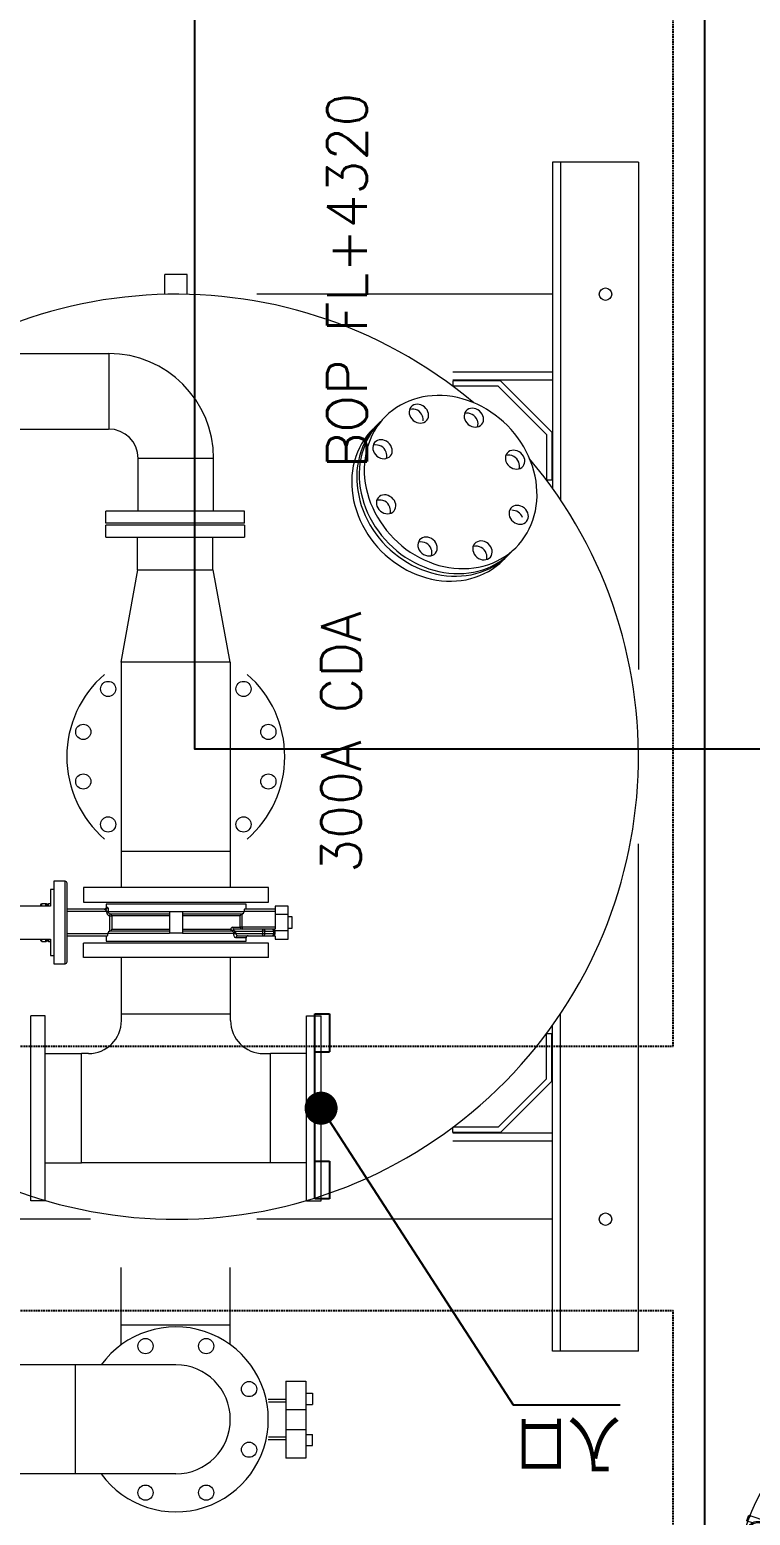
# Model space of a CAD drawing. Extents: x 0 to 160756, y 0 to 229247.
# Drawn here: x 57461 to 58552, y 81190 to 83439 of the extents above; entities that cross this region are included whole.
import ezdxf
from ezdxf.xclip import XClip

# ---------------------------------------------------------------- set-up
doc = ezdxf.new("R2010")
doc.units = 0
doc.header["$LTSCALE"] = 10
doc.header["$XCLIPFRAME"] = 2
for name, pattern in [('H12設備棟3F$0$HIDDEN', [0.375, 0.25, -0.125]), ('XCM7Q30CDA-200K$0$ACAD_ISO04W100', [30, 24, -3, 0, -3]), ('XCM7Q30CDA-200K$0$DASHED2', [9.525, 6.35, -3.175])]:
    doc.linetypes.add(name, pattern=pattern)
for name, color, linetype in [('H12設備棟3F$0$ARC-BEAM', 252, 'H12設備棟3F$0$HIDDEN'), ('H12設備棟3F$0$\uf4c9\ue50a', 252, 'Continuous'), ('XCM7P30CDA$0$U-CDA-PIPE 2', 252, 'Continuous'), ('XCM7P30CDA$0$U-CDA-TXT-01', 252, 'Continuous'), ('XCM7Q30CDA-200K$0$UER-FUTUER', 9, 'Continuous'), ('XCM7Q30CDA-200K$0$圖層1', 1, 'Continuous')]:
    doc.layers.add(name, color=color, linetype=linetype)
doc.styles.add('XCM7P30CDA$0$aa-txt', font='simplex.shx', dxfattribs={"width": 0.8, "bigfont": 'chineset.shx'})
doc.styles.add('XCM7Q30CDA-200K$0$Standard', font='txt.shx', dxfattribs={"bigfont": 'chineset.shx'})
doc.dimstyles.new('XCM7Q30CDA-200K$0$STANDARD', dxfattribs={"dimtxt": 0.18, "dimasz": 0.18, "dimexe": 0.18, "dimexo": 0.0625, "dimgap": 0.09, "dimtad": 0, "dimtih": 1, "dimtoh": 1, "dimdec": 4, "dimzin": 0, "dimdsep": 46, "dimtxsty": 'XCM7Q30CDA-200K$0$Standard', "dimcen": 0.09, "dimadec": 0, "dimazin": 0, "dimtfac": 1, "dimtdec": 4, "dimtofl": 0, "dimtmove": 0, "dimatfit": 3, "dimfxl": 1, "dimtolj": 1, "dimtzin": 0, "dimarcsym": 0})

# ---------------------------------------------------------------- blocks, each defined once
blk = doc.blocks.new('H12設備棟3F')
at = {"layer": 'H12設備棟3F$0$ARC-BEAM'}
for p, q in [((58435.2, 81900.3), (58435.2, 85850.3)), ((54410.2, 81900.3), (58435.2, 81900.3)), ((54410.2, 81500.3), (58435.2, 81500.3)), ((58435.2, 77550.3), (58435.2, 81500.3))]:
    blk.add_line(p, q, dxfattribs=at)
at = {"layer": 'H12設備棟3F$0$\uf4c9\ue50a'}
blk.add_lwpolyline([(59210.2, 82350.3), (59210.2, 84850.3), (57710.2, 84850.3), (57710.2, 82350.3)], close=True, dxfattribs=at)
blk = doc.blocks.new('XCM7Q30CDA-200K$0$_Dot')
at = {"color": 0, "linetype": 'ByBlock', "lineweight": -2}
blk.add_line((-0.5, 0), (-1, 0), dxfattribs=at)
at = {"color": 0, "linetype": 'ByBlock', "const_width": 0.5}
blk.add_lwpolyline([(-0.25, 0, 1), (0.25, 0, 1)], format="xyb", close=True, dxfattribs=at)
blk = doc.blocks.new('XCM7Q30CDA-200K$0$6F10K側')
at = {"layer": 'XCM7Q30CDA-200K$0$圖層1', "linetype": 'ByBlock', "lineweight": 13}
for p, q in [((0, 23), (0, 3)), ((280, 23), (280, 3))]:
    blk.add_line(p, q, dxfattribs=at)
at = {"layer": 'XCM7Q30CDA-200K$0$圖層1', "lineweight": 13}
for p, q in [((1, 24), (279, 24)), ((1, 2), (279, 2)), ((57.4, 2), (57.4, -89.8)), ((222.6, 2), (222.6, -89.8))]:
    blk.add_line(p, q, dxfattribs=at)
at = {"layer": 'XCM7Q30CDA-200K$0$圖層1', "linetype": 'XCM7Q30CDA-200K$0$DASHED2', "lineweight": 13}
for p, q in [((8.5, 24), (8.5, 2)), ((31.5, 24), (31.5, 2)), ((248.5, 24), (248.5, 2)), ((271.5, 24), (271.5, 2))]:
    blk.add_line(p, q, dxfattribs=at)
at = {"layer": 'XCM7Q30CDA-200K$0$圖層1', "linetype": 'XCM7Q30CDA-200K$0$ACAD_ISO04W100', "lineweight": 13}
for p, q in [((20, 26), (20, 0)), ((260, 26), (260, 0))]:
    blk.add_line(p, q, dxfattribs=at)
at = {"layer": 'XCM7Q30CDA-200K$0$圖層1', "linetype": 'ByBlock', "lineweight": 13}
for centre, start, end in [((1, 23), 90, 180), ((279, 23), 0, 90), ((1, 3), 180, 270), ((279, 3), 270, 0)]:
    blk.add_arc(centre, 1, start, end, dxfattribs=at)
blk = doc.blocks.new('XCM7Q30CDA-200K$0$A$C3A915B38')
at = {"lineweight": 20}
for p, q in [((32, 26.5), (0, 26.5)), ((0, 26.5), (0, 0)), ((32, 26.5), (32, 0)), ((32, 0), (0, 0))]:
    blk.add_line(p, q, dxfattribs=at)
at = {"linetype": 'XCM7Q30CDA-200K$0$DASHED2', "lineweight": 20}
for p, q in [((0, 22.2), (32, 22.2)), ((0, 4.2), (32, 4.2))]:
    blk.add_line(p, q, dxfattribs=at)
blk = doc.blocks.new('XCM7Q30CDA-200K$0$2分內牙')
at = {"lineweight": 18}
for p, q in [((0, 14.5), (0, 0)), ((19, 0), (0, 0)), ((18.5, 15), (0.5, 15)), ((19, 0), (19, 14.5))]:
    blk.add_line(p, q, dxfattribs=at)
at = {"linetype": 'XCM7Q30CDA-200K$0$DASHED2', "lineweight": 18}
for p, q in [((3.5, 15), (3.5, 0)), ((15.5, 15), (15.5, 0))]:
    blk.add_line(p, q, dxfattribs=at)
at = {"lineweight": 18}
for centre, start, end in [((0.5, 14.5), 90, 180), ((18.5, 14.5), 0, 90)]:
    blk.add_arc(centre, 0.5, start, end, dxfattribs=at)
blk = doc.blocks.new('XCM7Q30CDA-200K$0$A$Cb676c5ad')
at = {"lineweight": 13}
for p, q in [((289.9, 659.7), (297.5, 662.6)), ((289.9, 632), (289.9, 661.6)), ((290.8, 662.6), (297.5, 662.6)), ((298.5, 653.3), (298.5, 661.6)), ((304.5, 645.1), (318.6, 663.1)), ((327.7, 656.1), (313.5, 638)), ((328.1, 632), (328.1, 656.8)), ((290.3, 627), (304.5, 645.1)), ((293.5, 631), (290.8, 631)), ((313.5, 638), (299.4, 619.9)), ((327.2, 631), (320.8, 631)), ((51.6, 552.8), (108.2, 609.4)), ((144.5, 580.1), (115.3, 609.4)), ((127.5, 597.2), (115.3, 609.4)), ((133.1, 586.4), (133.9, 609.4)), ((145.4, 609), (144.6, 586)), ((159.9, 589.7), (145.3, 609.8)), ((292.6, 619.1), (291.1, 620.3)), ((458.1, 589.7), (475.5, 613.7)), ((474.4, 612.2), (482.3, 610)), ((476.8, 613.9), (482.3, 610)), ((477.6, 601.9), (482.5, 608.7)), ((490.5, 597.2), (502.7, 609.4)), ((490.5, 597.2), (502.7, 609.4)), ((509.8, 609.4), (566.4, 552.8)), ((129, 567.2), (111.5, 591.2)), ((111.7, 592.6), (117.2, 596.5)), ((112.7, 589.7), (117.2, 596.5)), ((123.4, 589.6), (118.5, 596.3)), ((132.3, 563.5), (133.1, 586.4)), ((144.6, 586), (143.7, 563.1)), ((159.7, 588.4), (154.5, 584.6)), ((455.5, 585.4), (477.6, 591.7)), ((460.4, 586.8), (458.3, 588.4)), ((477.6, 591.7), (499.7, 598.1)), ((502.8, 587), (480.8, 580.7)), ((489, 567.2), (503.6, 587.3)), ((132.4, 568.6), (130.3, 567)), ((452.8, 577.7), (452.2, 579.5)), ((480.8, 580.7), (458.7, 574.4)), ((487.7, 567), (482.5, 570.8)), ((80.9, 516.5), (51.6, 545.7)), ((80.9, 516.5), (51.6, 545.7)), ((117.1, 556.6), (104.4, 556.6)), ((104.4, 556.6), (104.4, 543.9)), ((138.8, 558.5), (136.9, 558.5)), ((513.6, 556.6), (500.9, 556.6)), ((513.6, 543.9), (513.6, 556.6)), ((537.1, 516.5), (566.4, 545.7)), ((537.1, 516.5), (566.4, 545.7)), ((28.9, 438.3), (16.1, 457.3)), ((48.7, 456.7), (25.1, 464.4)), ((25.6, 463.7), (38.4, 444.7)), ((49.3, 455.5), (47.3, 449.4)), ((558, 450.1), (558.6, 451.9)), ((564.8, 454.7), (586.3, 446.9)), ((569.5, 453), (568.7, 455.5)), ((569.3, 456.7), (597.5, 465.9)), ((592.3, 455.1), (600.2, 457.7)), ((595.7, 465.3), (600.8, 458.9)), ((598.8, 465.3), (600.8, 458.9)), ((8, 430.7), (10.1, 437.1)), ((36.8, 420.3), (8.6, 429.5)), ((10.4, 428.9), (10.1, 437.1)), ((19.2, 435.1), (11.3, 437.7)), ((41.7, 419.2), (28.9, 438.3)), ((38.4, 444.7), (51.2, 425.6)), ((313.2, 370.7), (354.2, 441.7)), ((323.1, 364.9), (364.1, 436)), ((582.4, 436.1), (560.8, 444)), ((581.2, 420.3), (604.8, 428)), ((604, 428.2), (582.4, 436.1)), ((586.3, 446.9), (607.9, 439)), ((38.9, 423.4), (38, 420.9)), ((49.9, 419), (48.3, 417.9)), ((580, 420.9), (578, 427)), ((583.5, 402), (678, 402)), ((678, 402), (678, 302)), ((407.2, 373.3), (328, 373.3)), ((641.7, 373.3), (426.7, 373.3)), ((290.7, 357.7), (208.7, 357.7)), ((290.7, 346.3), (208.7, 346.3)), ((323.1, 339.1), (364.1, 268)), ((313.2, 333.3), (354.2, 262.3)), ((407.2, 330.6), (328, 330.6)), ((641.7, 330.6), (426.7, 330.6)), ((583.5, 302), (678, 302)), ((36.8, 283.7), (13.2, 276)), ((14, 275.8), (35.6, 267.9)), ((38, 283.1), (40, 277)), ((579.6, 259.3), (566.8, 278.4)), ((568.1, 285), (569.7, 286.1)), ((576.3, 284.8), (589.1, 265.7)), ((579.1, 280.6), (580, 283.1)), ((581.2, 283.7), (609.4, 274.5)), ((607.6, 275.1), (607.9, 266.9)), ((610, 273.3), (607.9, 266.9)), ((31.7, 257.1), (10.1, 265)), ((25.7, 248.9), (17.8, 246.3)), ((53.2, 249.3), (31.7, 257.1)), ((35.6, 267.9), (57.2, 260)), ((48.5, 251), (49.3, 248.5)), ((60, 253.9), (59.4, 252.1)), ((568.7, 248.5), (570.7, 254.6)), ((592.4, 240.3), (579.6, 259.3)), ((589.1, 265.7), (601.9, 246.7)), ((598.8, 268.9), (606.7, 266.3)), ((19.2, 238.7), (17.2, 245.1)), ((22.3, 238.7), (17.2, 245.1)), ((48.7, 247.3), (20.5, 238.1)), ((569.3, 247.3), (592.9, 239.6)), ((80.9, 187.5), (51.6, 158.3)), ((80.9, 187.5), (51.6, 158.3)), ((537.1, 187.5), (566.4, 158.3)), ((537.1, 187.5), (566.4, 158.3)), ((104.4, 160.1), (104.4, 147.4)), ((513.6, 147.4), (513.6, 160.1)), ((108.2, 94.6), (51.6, 151.2)), ((104.4, 147.4), (117.1, 147.4)), ((129, 136.8), (114.4, 116.7)), ((130.3, 137), (135.5, 133.2)), ((473.4, 118), (474.3, 140.9)), ((479.2, 145.5), (481.1, 145.5)), ((485.7, 140.5), (484.9, 117.6)), ((485.6, 135.4), (487.7, 137)), ((489, 136.8), (506.5, 112.8)), ((500.9, 147.4), (513.6, 147.4)), ((566.4, 151.2), (509.8, 94.6)), ((115.2, 117), (137.2, 123.3)), ((137.2, 123.3), (159.3, 129.6)), ((162.5, 118.6), (140.4, 112.3)), ((159.9, 114.3), (142.5, 90.3)), ((157.6, 117.2), (159.7, 115.6)), ((165.2, 126.3), (165.8, 124.5)), ((458.1, 114.3), (472.7, 94.2)), ((458.3, 115.6), (463.5, 119.4)), ((472.6, 95), (473.4, 118)), ((484.9, 117.6), (484.1, 94.6)), ((494.6, 114.4), (499.5, 107.7)), ((505.3, 114.3), (500.8, 107.5)), ((127.5, 106.8), (115.3, 94.6)), ((127.5, 106.8), (115.3, 94.6)), ((140.4, 112.3), (118.3, 105.9)), ((140.4, 102.1), (135.5, 95.3)), ((141.2, 90.1), (135.7, 94)), ((143.6, 91.8), (135.7, 94)), ((490.5, 106.8), (502.7, 94.6)), ((490.5, 106.8), (502.7, 94.6)), ((506.3, 111.4), (500.8, 107.5)), ((289.9, 72), (289.9, 47.2)), ((290.8, 73), (297.2, 73)), ((304.5, 66), (318.6, 84.1)), ((327.7, 77), (313.5, 58.9)), ((324.5, 73), (327.2, 73)), ((325.4, 84.9), (326.9, 83.7)), ((328.1, 72), (328.1, 42.4)), ((290.3, 47.9), (304.5, 66)), ((313.5, 58.9), (299.4, 40.9)), ((319.5, 50.7), (319.5, 42.4)), ((328.1, 44.3), (320.5, 41.4)), ((327.2, 41.4), (320.5, 41.4))]:
    blk.add_line(p, q, dxfattribs=at)
for points in [[(28, 302), (25, 302), (25, 402), (28, 402)], [(28, 350.5), (55, 350.5), (55, 353.5), (28, 353.5)]]:
    blk.add_lwpolyline(points, close=True, dxfattribs=at)
for centre, radius in [((309, 352), 309), ((90.5, 570.5), 7), ((527.5, 570.5), 7), ((309, 352), 119.6), ((309, 352), 100.5), ((151.1, 352), 13.2), ((151.1, 352), 9), ((309, 352), 19.1), ((309, 352), 9.09), ((90.5, 133.5), 7), ((527.5, 133.5), 7)]:
    blk.add_circle(centre, radius, dxfattribs=at)
for centre, radius, start, end in [((290.8, 661.6), 0.957, 90, 180), ((309, 641.5), 15.8, 73.2576, 210.6102), ((309, 641.5), 13.9, 76.3772, 207.4905), ((297.5, 661.6), 0.957, 0, 90), ((322.4, 660.2), 4.78, 51.9339, 141.9339), ((323.9, 659), 4.78, 321.9339, 51.9339), ((309, 352), 279, 93.2643, 123.6279), ((290.8, 632), 0.957, 180, 270), ((309, 641.5), 15.8, 253.2576, 30.6102), ((309, 641.5), 13.9, 256.3772, 27.4905), ((309, 352), 279, 57.2643, 87.6279), ((327.2, 632), 0.957, 270, 0), ((111.7, 605.9), 5, 45, 135), ((138.7, 609.2), 4.78, 87.9339, 177.9339), ((140.6, 609.1), 4.78, 357.9339, 87.9339), ((294.1, 624), 4.78, 141.9339, 231.9339), ((295.6, 622.9), 4.78, 231.9339, 321.9339), ((476.3, 613.2), 0.957, 54, 144), ((481.7, 609.2), 0.957, 324, 54), ((506.3, 605.9), 5, 45, 135), ((309, 352), 254, 4.8217, 355.1783), ((112.3, 591.8), 0.957, 126, 216), ((117.7, 595.7), 0.957, 36, 126), ((138.8, 586.2), 15.8, 109.2576, 246.6102), ((138.8, 586.2), 13.9, 112.3772, 243.4905), ((138.8, 586.2), 15.8, 289.2576, 66.6102), ((138.8, 586.2), 13.9, 292.3772, 63.4905), ((159.2, 589.2), 0.957, 306, 36), ((456.8, 580.8), 4.78, 105.9339, 195.9339), ((458.8, 589.2), 0.957, 144, 234), ((479.2, 586.2), 15.8, 37.2576, 174.6102), ((479.2, 586.2), 13.9, 40.3772, 171.4905), ((479.2, 586.2), 15.8, 217.2576, 354.6102), ((501, 593.5), 4.78, 15.9339, 105.9339), ((501.5, 591.6), 4.78, 285.9339, 15.9339), ((309, 352), 279, 129.2643, 159.6279), ((129.7, 567.8), 0.957, 216, 306), ((137, 563.3), 4.78, 177.9339, 267.9339), ((139, 563.2), 4.78, 267.9339, 357.9339), ((457.4, 579), 4.78, 195.9339, 285.9339), ((479.2, 586.2), 13.9, 220.3772, 351.4905), ((309, 352), 279, 21.2643, 51.6279), ((488.3, 567.8), 0.957, 234, 324), ((55.1, 549.3), 5, 135, 225), ((562.9, 549.3), 5, 315, 45), ((20, 460), 4.78, 123.9339, 213.9339), ((33.6, 441.5), 15.8, 145.2576, 282.6102), ((21.6, 461.1), 4.78, 33.9339, 123.9339), ((33.6, 441.5), 15.8, 325.2576, 102.6102), ((33.6, 441.5), 13.9, 328.3772, 99.4905), ((48.4, 455.8), 0.957, 342, 72), ((562.5, 448.4), 4.78, 159.9339, 249.9339), ((563.1, 450.2), 4.78, 69.9339, 159.9339), ((569.6, 455.8), 0.957, 108, 198), ((584.4, 441.5), 15.8, 1.2576, 138.6102), ((584.4, 441.5), 13.9, 4.3772, 135.4905), ((597.8, 465), 0.957, 18, 108), ((599.9, 458.6), 0.957, 288, 18), ((8.9, 430.4), 0.957, 162, 252), ((11, 436.8), 0.957, 72, 162), ((33.6, 441.5), 13.9, 148.3772, 279.4905), ((584.4, 441.5), 15.8, 181.2576, 318.6102), ((584.4, 441.5), 13.9, 184.3772, 315.4905), ((605.6, 432.7), 4.78, 249.9339, 339.9339), ((606.2, 434.5), 4.78, 339.9339, 69.9339), ((309, 352), 279, 165.2643, 195.6279), ((37.1, 421.2), 0.957, 252, 342), ((45.7, 421.9), 4.78, 213.9339, 303.9339), ((47.3, 423), 4.78, 303.9339, 33.9339), ((309, 352), 279, 4.3888, 15.6279), ((580.9, 421.2), 0.957, 198, 288), ((641.7, 352), 30, 225.3707, 134.6293), ((641.7, 352), 21.4, 270, 90), ((309, 352), 279, 345.2643, 355.6112), ((11.8, 269.5), 4.78, 159.9339, 249.9339), ((12.4, 271.3), 4.78, 69.9339, 159.9339), ((33.6, 262.5), 15.8, 1.2576, 138.6102), ((33.6, 262.5), 13.9, 4.3772, 135.4905), ((37.1, 282.8), 0.957, 18, 108), ((570.7, 281), 4.78, 123.9339, 213.9339), ((584.4, 262.5), 15.8, 145.2576, 282.6102), ((572.3, 282.1), 4.78, 33.9339, 123.9339), ((580.9, 282.8), 0.957, 72, 162), ((584.4, 262.5), 15.8, 325.2576, 102.6102), ((584.4, 262.5), 13.9, 328.3772, 99.4905), ((609.1, 273.6), 0.957, 342, 72), ((33.6, 262.5), 15.8, 181.2576, 318.6102), ((33.6, 262.5), 13.9, 184.3772, 315.4905), ((48.4, 248.2), 0.957, 288, 18), ((309, 352), 279, 201.2643, 231.6279), ((54.9, 253.8), 4.78, 249.9339, 339.9339), ((55.5, 255.6), 4.78, 339.9339, 69.9339), ((309, 352), 279, 309.2643, 339.6279), ((569.6, 248.2), 0.957, 162, 252), ((584.4, 262.5), 13.9, 148.3772, 279.4905), ((607, 267.2), 0.957, 252, 342), ((18.1, 245.4), 0.957, 108, 198), ((20.2, 239), 0.957, 198, 288), ((596.4, 242.9), 4.78, 213.9339, 303.9339), ((598, 244), 4.78, 303.9339, 33.9339), ((55.1, 154.7), 5, 135, 225), ((562.9, 154.7), 5, 315, 45), ((129.7, 136.2), 0.957, 54, 144), ((479, 140.8), 4.78, 87.9339, 177.9339), ((481, 140.7), 4.78, 357.9339, 87.9339), ((488.3, 136.2), 0.957, 36, 126), ((116.5, 112.4), 4.78, 105.9339, 195.9339), ((138.8, 117.8), 15.8, 37.2576, 174.6102), ((138.8, 117.8), 13.9, 40.3772, 171.4905), ((138.8, 117.8), 15.8, 217.2576, 354.6102), ((138.8, 117.8), 13.9, 220.3772, 351.4905), ((309, 352), 279, 237.2643, 267.6279), ((160.6, 125), 4.78, 15.9339, 105.9339), ((159.2, 114.8), 0.957, 324, 54), ((161.2, 123.2), 4.78, 285.9339, 15.9339), ((309, 352), 279, 273.2643, 303.6279), ((458.8, 114.8), 0.957, 126, 216), ((479.2, 117.8), 15.8, 109.2576, 246.6102), ((479.2, 117.8), 13.9, 112.3772, 243.4905), ((479.2, 117.8), 15.8, 289.2576, 66.6102), ((479.2, 117.8), 13.9, 292.3772, 63.4905), ((505.7, 112.2), 0.957, 306, 36), ((111.7, 98.1), 5, 225, 315), ((117, 110.5), 4.78, 195.9339, 285.9339), ((136.3, 94.8), 0.957, 144, 234), ((141.7, 90.8), 0.957, 234, 324), ((477.4, 94.9), 4.78, 177.9339, 267.9339), ((479.3, 94.8), 4.78, 267.9339, 357.9339), ((500.3, 108.3), 0.957, 216, 306), ((506.3, 98.1), 5, 225, 315), ((290.8, 72), 0.957, 90, 180), ((309, 62.5), 15.8, 73.2576, 210.6102), ((309, 62.5), 13.9, 76.3772, 207.4905), ((309, 62.5), 15.8, 253.2576, 30.6102), ((309, 62.5), 13.9, 256.3772, 27.4905), ((322.4, 81.1), 4.78, 51.9339, 141.9339), ((323.9, 80), 4.78, 321.9339, 51.9339), ((327.2, 72), 0.957, 0, 90), ((294.1, 45), 4.78, 141.9339, 231.9339), ((295.6, 43.8), 4.78, 231.9339, 321.9339), ((320.5, 42.4), 0.957, 180, 270), ((327.2, 42.4), 0.957, 270, 0)]:
    blk.add_arc(centre, radius, start, end, dxfattribs=at)
at = {"linetype": 'ByBlock', "lineweight": 13}
blk.add_blockref('XCM7Q30CDA-200K$0$6F10K側', (169, 678), dxfattribs=at)
at = {"lineweight": 13, "rotation": 90}
blk.add_blockref('XCM7Q30CDA-200K$0$2分內牙', (226.4, 632.5), dxfattribs=at)
at = {"lineweight": 13}
blk.add_blockref('XCM7Q30CDA-200K$0$A$C3A915B38', (23, 338.8), dxfattribs=at)
at = {"linetype": 'ByBlock', "lineweight": 13, "xscale": -1, "rotation": 180}
blk.add_blockref('XCM7Q30CDA-200K$0$6F10K側', (169, 26), dxfattribs=at)
at = {"lineweight": 13, "xscale": -1, "rotation": 90}
blk.add_blockref('XCM7Q30CDA-200K$0$2分內牙', (226.4, 71.5), dxfattribs=at)
blk = doc.blocks.new('XCM7P30CDA$0$F22P2-CDA-07-C20-00$0$FlangeSide-16.52x10KG')
for p, q in [((-2.2, 14), (-2.2, 8.26)), ((0, 14), (-2.2, 14)), ((0, -14), (0, 14)), ((0, 8.26), (-2.2, 8.26)), ((0, -8.26), (-2.2, -8.26)), ((-2.2, -8.26), (-2.2, -14)), ((-2.2, -14), (0, -14))]:
    blk.add_line(p, q)
blk = doc.blocks.new('XCM7P30CDA$0$A$Cefb5f231')
at = {"layer": 'XCM7P30CDA$0$U-CDA-PIPE 2', "xscale": 10, "yscale": 10, "zscale": 10, "rotation": 180}
blk.add_blockref('XCM7P30CDA$0$F22P2-CDA-07-C20-00$0$FlangeSide-16.52x10KG', (-936.4, -650.6), dxfattribs=at)
blk = doc.blocks.new('XCM7P30CDA')
at = {"xscale": -1, "rotation": 180}
blk.add_blockref('XCM7P30CDA$0$A$Cefb5f231', (58829.1, 81158.6), dxfattribs=at)
at = {"layer": 'XCM7P30CDA$0$U-CDA-TXT-01', "style": 'XCM7P30CDA$0$aa-txt'}
for s, p in [('BOP FL+4320', (57971.2, 82775.3)), ('300A CDA  ', (57962.3, 82162.5))]:
    blk.add_text(s, height=60, rotation=90, dxfattribs=at).set_placement(p)
blk = doc.blocks.new('XCM7Q30CDA-200K$0$DRYER 6500')
at = {"linetype": 'Continuous', "lineweight": 13}
for p, q in [((-999.8, 1208.5), (-847.8, 1208.5)), ((-847.8, 1208.5), (-847.8, 1043.5)), ((-847.8, 1208.5), (755.2, 1208.5)), ((-1196.7, 1184.5), (-1166.4, 1184.5)), ((-1196.7, 1141.2), (-1196.7, 1184.5)), ((-1166.4, 1141.2), (-1166.4, 1184.5)), ((-1206.7, 1165.7), (-1206.7, 1148.7)), ((-1196.7, 1165.7), (-1206.7, 1165.7)), ((-1196.7, 1148.7), (-1206.7, 1148.7)), ((-1139.8, 1156.3), (-1166.4, 1156.3)), ((-1139.8, 1156.3), (-1166.4, 1156.3)), ((-1140.3, 1152.5), (-1166.4, 1152.5)), ((-1140.3, 1152.5), (-1166.4, 1152.5)), ((-1166.4, 1141.2), (-1196.7, 1141.2)), ((-1196.7, 1110.8), (-1196.7, 1141.2)), ((-1166.4, 1110.8), (-1166.4, 1141.2)), ((-1206.7, 1086.3), (-1206.7, 1103.3)), ((-1196.7, 1103.3), (-1206.7, 1103.3)), ((-1166.4, 1110.8), (-1196.7, 1110.8)), ((-1196.7, 1068), (-1196.7, 1110.8)), ((-1166.4, 1068), (-1166.4, 1110.8)), ((-1196.7, 1086.3), (-1206.7, 1086.3)), ((-1140.3, 1099.5), (-1166.4, 1099.5)), ((-1140.3, 1099.5), (-1166.4, 1099.5)), ((-1166.4, 1095.7), (-1139.8, 1095.7)), ((-1166.4, 1095.7), (-1139.8, 1095.7)), ((-1166.4, 1068), (-1196.7, 1068)), ((-999.8, 1043.5), (-847.8, 1043.5)), ((-847.8, 1043.5), (755.2, 1043.5)), ((-1082.3, 1012.9), (-1082.3, 983)), ((-917.3, 1012.9), (-917.3, 983)), ((-917.2, 983), (-1082.4, 983)), ((-1082.3, 983), (-1082.3, 896.3)), ((-917.3, 983), (-917.3, 896.3)), ((-835.1, 433.5), (-835.1, 314.5)), ((-815.1, 436.5), (-832.1, 436.5)), ((-832.1, 436.5), (-832.1, 311.5)), ((-815.1, 311.5), (-815.1, 436.5)), ((-810.1, 424), (-815.1, 424)), ((-810.1, 399), (-810.1, 424)), ((-1170.1, 382.5), (-1176.1, 382.5)), ((-1176.1, 382.5), (-1176.1, 365.5)), ((-1150.1, 399), (-1170.1, 399)), ((-1170.1, 399), (-1170.1, 386)), ((-1149.9, 386), (-1170.1, 386)), ((-1170.1, 386), (-1170.1, 362)), ((-1150.1, 394), (-1150.1, 399)), ((-1147.1, 394), (-1150.1, 394)), ((-1150.1, 391), (-1150.1, 387)), ((-1150.1, 391), (-1147.6, 391)), ((-1147.6, 387), (-1150.1, 387)), ((-1150.1, 362), (-1150.1, 384)), ((-1150.1, 384), (-1147.1, 384)), ((-1147.6, 391), (-1134.5, 391)), ((-1147.6, 387), (-1147.6, 391)), ((-1134.5, 387), (-1147.6, 387)), ((-1146.1, 394), (-1147.1, 394)), ((-1147.1, 384), (-1146.1, 384)), ((-1133, 394), (-1146.1, 394)), ((-1146.1, 384), (-1133, 384)), ((-1134.5, 391), (-1134.5, 387)), ((-1134.5, 391), (-1130.8, 391)), ((-1134.5, 387), (-1130.8, 387)), ((-1131.5, 394), (-1133, 394)), ((-1133, 384), (-1131.5, 384)), ((-1093.4, 394), (-1131.5, 394)), ((-1131.5, 384), (-1088.3, 384)), ((-1130.8, 387), (-1130.8, 391)), ((-1130.8, 391), (-1090.7, 391)), ((-1089.9, 387), (-1130.8, 387)), ((-1106.1, 402), (-1106.1, 397)), ((-894.1, 402), (-1106.1, 402)), ((-1106, 397), (-1090.8, 397)), ((-1100.2, 381), (-1100.2, 384)), ((-1090.7, 391), (-1090.7, 390)), ((-1090.7, 391), (-1087.5, 391)), ((-1090.7, 390), (-1087.5, 390)), ((-1087.5, 391), (-1087.5, 390)), ((-1010.1, 390), (-1087.5, 390)), ((-1084.9, 387), (-1010.1, 387)), ((-1010.1, 384.1), (-1082.8, 384.1)), ((-1010.1, 390), (-990.1, 390)), ((-1010.1, 358), (-1010.1, 390)), ((-897.1, 390), (-990.1, 390)), ((-990.1, 358), (-990.1, 390)), ((-990.1, 387), (-899.6, 387)), ((-902.8, 384.1), (-990.1, 384.1)), ((-902.8, 363.9), (-902.8, 384.1)), ((-899.6, 387), (-899.9, 387)), ((-899.9, 387), (-899.9, 363.9)), ((-897.1, 390), (-897.1, 391)), ((-897.1, 391), (-835.1, 391)), ((-835.1, 394), (-896.4, 394)), ((-894.1, 394), (-894.1, 402)), ((-807, 402.5), (-810.1, 402.5)), ((-750.1, 399), (-810.1, 399)), ((-807.1, 399), (-807.1, 402.5)), ((-805.1, 400.5), (-805.1, 399)), ((-797, 402.5), (-803.1, 402.5)), ((-803.1, 402.5), (-803.1, 399)), ((-797.1, 402.5), (-797.1, 399)), ((-795.1, 399), (-795.1, 400.5)), ((-1176.1, 365.5), (-1170.1, 365.5)), ((-1170.1, 362), (-1150.1, 362)), ((-1170.1, 362), (-1170.1, 349)), ((-1150.1, 381), (-1100.2, 381)), ((-1150.1, 349), (-1150.1, 362)), ((-1010.1, 361), (-1100.5, 361)), ((-1100.5, 361), (-1100.2, 361)), ((-1100.2, 381), (-1097.3, 381)), ((-1100.2, 381), (-1100.2, 361)), ((-1097.3, 381), (-1097.3, 363.9)), ((-1085.8, 381), (-1097.3, 381)), ((-1097.3, 363.9), (-1010.1, 363.9)), ((-990.1, 363.9), (-902.8, 363.9)), ((-900.4, 361), (-990.1, 361)), ((-899.9, 363.9), (-902.8, 363.9)), ((-899.9, 363.9), (-900.4, 361)), ((-1170.1, 349), (-1150.1, 349)), ((-1103.1, 357), (-1150.1, 357)), ((-1150.1, 354), (-1103.8, 354)), ((-1106.1, 354), (-1106.1, 346)), ((-1106.1, 346), (-894.1, 346)), ((-1103.1, 358), (-1103.1, 357)), ((-1103.1, 358), (-1010.1, 358)), ((-1010.1, 358), (-990.1, 358)), ((-990.1, 358), (-897.6, 358)), ((-897.6, 357), (-897.6, 358)), ((-894.7, 358), (-897.6, 358)), ((-894.7, 357), (-897.6, 357)), ((-894.2, 351), (-896.3, 351)), ((-894.7, 358), (-894.7, 357)), ((-835.1, 357), (-894.7, 357)), ((-894.1, 346), (-894.1, 351)), ((-893.3, 354), (-835.1, 354)), ((-810.1, 349), (-750.1, 349)), ((-810.1, 324), (-810.1, 349)), ((-810.1, 345.5), (-807, 345.5)), ((-807.1, 349), (-807.1, 345.5)), ((-805.1, 349), (-805.1, 347.5)), ((-803.1, 349), (-803.1, 345.5)), ((-803.1, 345.5), (-797, 345.5)), ((-797.1, 349), (-797.1, 345.5)), ((-795.1, 347.5), (-795.1, 349)), ((-815.1, 324), (-810.1, 324)), ((-832.1, 311.5), (-815.1, 311.5)), ((-1056, -160), (-1081.6, -20)), ((-942, -160), (-916.6, -20)), ((-1056, -160), (-1056, -209.4)), ((-942, -160), (-1056, -160)), ((-942, -160), (-942, -209.4)), ((-894, -209.4), (-1104, -209.4)), ((-1104, -227.4), (-1104, -209.4)), ((-894, -209.4), (-894, -227.4)), ((-1104, -227.4), (-894, -227.4))]:
    blk.add_line(p, q, dxfattribs=at)
at = {"lineweight": 13}
for p, q in [((-1700.1, 1023), (-1700.1, 255)), ((-1700.1, 1023), (-1570.1, 1023)), ((-1582.1, 1023), (-1582.1, 512.2)), ((-1570.1, 1023), (-1570.1, 529.5)), ((-1569.1, 822.9), (-1122.2, 822.9)), ((-870.4, 822.9), (796.2, 822.9)), ((-1197.7, 795), (-1219.7, 795)), ((-1219.7, 795), (-1219.7, 515)), ((-1197.7, 795), (-1197.7, 515)), ((-802.1, 795), (-780.1, 795)), ((-802.1, 795), (-802.1, 515)), ((-780.1, 795), (-780.1, 515)), ((-1197.7, 737.6), (-1143.1, 737.6)), ((-1143.1, 737.6), (-1143.1, 572.4)), ((-1143.1, 737.6), (-857.1, 737.6)), ((-802.5, 737.6), (-857.1, 737.6)), ((-857.1, 737.6), (-857.1, 572.4)), ((-1569.1, 704.9), (-1419.1, 704.9)), ((-1569.1, 692.9), (-1419.1, 692.9)), ((-1569.1, 614), (-1491.2, 691.9)), ((-1561.1, 610.7), (-1487.9, 683.9)), ((-1491.2, 691.9), (-1419.1, 691.9)), ((-1487.9, 683.9), (-1419.1, 683.9)), ((-1419.1, 691.9), (-1419.1, 683.9)), ((-1569.1, 614), (-1569.1, 541.9)), ((-1561.1, 610.7), (-1561.1, 541.9)), ((-1197.7, 572.4), (-1143.1, 572.4)), ((-1132.7, 572.4), (-1143.1, 572.4)), ((-867.5, 572.4), (-857.1, 572.4)), ((-802.5, 572.4), (-857.1, 572.4)), ((-1561.1, 541.9), (-1569.1, 541.9)), ((-1082.7, 522.4), (-1082.7, 512)), ((-917.5, 522.4), (-917.5, 512)), ((-1197.7, 515), (-1219.7, 515)), ((-917.5, 512), (-1082.7, 512)), ((-1082.6, 512), (-1082.6, 427)), ((-917.6, 512), (-917.6, 427)), ((-802.1, 515), (-780.1, 515)), ((-1140.1, 427), (-1140.1, 405)), ((-1140.1, 427), (-860.1, 427)), ((-1140.1, 405), (-860.1, 405)), ((-860.1, 427), (-860.1, 405)), ((-860.1, 343), (-1140.1, 343)), ((-1140.1, 343), (-1140.1, 321)), ((-860.1, 321), (-860.1, 343)), ((-1140.1, 321), (-860.1, 321)), ((-1082.3, 266), (-1082.3, 321)), ((-917.3, 266), (-917.3, 321)), ((-917.3, 266), (-1082.3, 266)), ((-1082.3, -20), (-1082.3, 266)), ((-917.3, -20), (-917.3, 266)), ((-1700.1, -777), (-1700.1, -9)), ((-1082.3, -20), (-917.3, -20)), ((-1104, -230.4), (-894, -230.4)), ((-1104, -230.4), (-1104, -248.4)), ((-894, -230.4), (-894, -248.4)), ((-1582.1, -777), (-1582.1, -266.2)), ((-1104, -248.4), (-894, -248.4)), ((-1056.6, -248.4), (-1056.6, -328.4)), ((-942.6, -248.4), (-942.6, -328.4)), ((-1570.1, -777), (-1570.1, -283.5)), ((-1569.1, -368), (-1569.1, -295.9)), ((-1561.1, -295.9), (-1569.1, -295.9)), ((-1561.1, -364.7), (-1561.1, -295.9)), ((-1056.9, -328.4), (-942.6, -328.4)), ((-1056.6, -328.4), (-942.6, -328.4)), ((-1569.1, -368), (-1491.2, -445.9)), ((-1561.1, -364.7), (-1487.9, -437.9)), ((-898.2, -487.1), (-898.2, -372.8)), ((-376.2, -372.6), (-898, -372.8)), ((-1569.1, -446.9), (-1419.1, -446.9)), ((-1491.2, -445.9), (-1419.1, -445.9)), ((-1487.9, -437.9), (-1419.1, -437.9)), ((-1419.1, -445.9), (-1419.1, -437.9)), ((-1569.1, -458.9), (-1419.1, -458.9)), ((-376.2, -486.9), (-897.7, -487.1)), ((-1569.1, -576.9), (-1122.2, -576.9)), ((-1017.2, -576.7), (-1017.2, -606.7)), ((-983.2, -576.7), (-983.2, -606.7)), ((-1017.2, -606.7), (-983.2, -606.7)), ((-1700.1, -777), (-1570.1, -777))]:
    blk.add_line(p, q, dxfattribs=at)
at = {"linetype": 'Continuous', "lineweight": 13, "flags": 128}
for points in [[(-1146.1, 394), (-1146.6, 393.8), (-1147.1, 393.1), (-1147.5, 392.1), (-1147.6, 391)], [(-1147.6, 387), (-1147.5, 385.9), (-1147.1, 384.9), (-1146.6, 384.2), (-1146.1, 384)], [(-1133, 394), (-1133.6, 393.8), (-1134.1, 393.1), (-1134.4, 392.1), (-1134.5, 391)], [(-1133, 384), (-1133.6, 384.2), (-1134.1, 384.9), (-1134.4, 385.9), (-1134.5, 387)], [(-1090.8, 397), (-1089.6, 396.5), (-1088.5, 395.3), (-1087.8, 393.3), (-1087.6, 392.2), (-1087.5, 391)], [(-1090.7, 390), (-1090.5, 388.4), (-1089.9, 387)], [(-1086, 385.5), (-1088, 386), (-1089.9, 387)], [(-1087.5, 390), (-1087.4, 389.2), (-1087, 388.5)], [(-896.4, 394), (-896.6, 393.8), (-896.8, 393.3), (-897, 392.5), (-897, 391.6), (-897.1, 391)], [(-1103.8, 354), (-1103.5, 354.2), (-1103.3, 354.7), (-1103.2, 355.5), (-1103.1, 356.4), (-1103.1, 357)], [(-896.3, 351), (-896.7, 351.5), (-897.2, 352.8), (-897.5, 354.7), (-897.6, 357)], [(-1311.6, -385.8), (-1311, -385.4), (-1305.9, -380.6), (-1301, -375.5), (-1296.6, -370), (-1292.4, -364.3), (-1288.7, -358.2), (-1285.3, -351.9), (-1282.4, -345.4), (-1279.9, -338.6), (-1277.7, -331.7), (-1276.1, -324.6), (-1274.8, -317.3), (-1274, -309.9), (-1273.6, -302.5), (-1273.7, -294.9), (-1274.2, -287.3), (-1275.2, -279.7), (-1276.6, -272.1), (-1278.4, -264.5), (-1280.6, -257), (-1283.3, -249.5), (-1286.4, -242.2), (-1289.9, -235), (-1293.7, -227.9), (-1298, -221), (-1302.6, -214.4), (-1307.5, -207.9), (-1312.8, -201.7), (-1318.4, -195.8), (-1324.3, -190.2), (-1330.4, -184.9), (-1336.8, -179.9), (-1343.4, -175.2), (-1350.3, -170.9), (-1357.3, -167), (-1364.5, -163.4), (-1371.8, -160.3), (-1379.2, -157.6), (-1386.7, -155.2), (-1394.3, -153.4), (-1401.9, -151.9), (-1409.5, -150.9), (-1417.1, -150.3), (-1424.6, -150.2), (-1432.1, -150.5), (-1439.5, -151.2), (-1446.7, -152.4), (-1453.9, -154.1), (-1460.8, -156.1), (-1467.6, -158.6), (-1474.1, -161.5), (-1480.5, -164.8), (-1486.5, -168.5), (-1492.3, -172.6), (-1497.8, -177), (-1503, -181.8), (-1507.8, -186.9), (-1508.6, -188)], [(-1309.8, -384.6), (-1309.7, -384.5), (-1304.9, -379.4), (-1300.4, -373.9), (-1296.2, -368.2), (-1292.5, -362.1), (-1289.2, -355.8), (-1286.2, -349.3), (-1283.7, -342.5), (-1281.6, -335.6), (-1279.9, -328.5), (-1278.6, -321.2), (-1277.8, -313.8), (-1277.4, -306.4), (-1277.5, -298.8), (-1278, -291.2), (-1279, -283.6), (-1280.4, -276), (-1282.2, -268.4), (-1284.4, -260.9), (-1287.1, -253.4), (-1290.2, -246.1), (-1293.7, -238.9), (-1297.5, -231.8), (-1301.8, -224.9), (-1306.4, -218.3), (-1311.3, -211.8), (-1316.6, -205.6), (-1322.2, -199.7), (-1328.1, -194.1), (-1334.2, -188.8), (-1340.6, -183.7), (-1347.2, -179.1), (-1354.1, -174.8), (-1361.1, -170.9), (-1368.3, -167.3), (-1375.6, -164.2), (-1383, -161.5), (-1390.5, -159.1), (-1398.1, -157.3), (-1405.7, -155.8), (-1413.3, -154.8), (-1420.9, -154.2), (-1428.4, -154.1), (-1435.9, -154.4), (-1443.3, -155.1), (-1450.5, -156.3), (-1457.7, -158), (-1464.6, -160), (-1471.4, -162.5), (-1478, -165.4), (-1484.3, -168.7), (-1490.3, -172.4), (-1496.1, -176.5), (-1501.6, -180.9), (-1506.6, -185.5)], [(-1298.4, -373.3), (-1298.3, -373.1), (-1293.5, -368), (-1289, -362.5), (-1284.9, -356.8), (-1281.1, -350.7), (-1277.8, -344.4), (-1274.8, -337.9), (-1272.3, -331.2), (-1270.2, -324.2), (-1268.5, -317.1), (-1267.2, -309.8), (-1266.4, -302.4), (-1266, -295), (-1266.1, -287.4), (-1266.6, -279.8), (-1267.6, -272.2), (-1269, -264.6), (-1270.8, -257), (-1273.1, -249.5), (-1275.7, -242), (-1278.8, -234.7), (-1282.3, -227.5), (-1286.2, -220.4), (-1290.4, -213.5), (-1295, -206.9), (-1299.9, -200.4), (-1305.2, -194.2), (-1310.8, -188.3), (-1316.7, -182.7), (-1322.8, -177.4), (-1329.2, -172.4), (-1335.8, -167.7), (-1342.7, -163.4), (-1349.7, -159.5), (-1356.9, -155.9), (-1364.2, -152.8), (-1371.6, -150.1), (-1379.1, -147.7), (-1386.7, -145.9), (-1394.3, -144.4), (-1401.9, -143.4), (-1409.5, -142.8), (-1417, -142.7), (-1424.5, -143), (-1431.9, -143.7), (-1439.2, -144.9), (-1446.3, -146.6), (-1453.2, -148.6), (-1460, -151.1), (-1466.6, -154), (-1472.9, -157.3), (-1478.9, -161), (-1484.7, -165.1), (-1490.2, -169.5), (-1495.2, -174.2)], [(-1536.9, -324.3), (-1533.8, -331.6), (-1530.4, -338.8), (-1526.5, -345.9), (-1522.3, -352.8), (-1517.7, -359.4), (-1512.7, -365.9), (-1507.4, -372.1), (-1501.9, -378), (-1496, -383.6), (-1489.8, -388.9), (-1483.4, -393.9), (-1476.8, -398.6), (-1470, -402.9), (-1463, -406.8), (-1455.8, -410.4), (-1448.5, -413.5), (-1441.1, -416.2), (-1433.5, -418.5), (-1426, -420.4), (-1418.4, -421.9), (-1410.8, -422.9), (-1403.2, -423.5), (-1395.6, -423.6), (-1388.1, -423.3), (-1380.8, -422.6), (-1373.5, -421.4), (-1366.4, -419.7), (-1359.4, -417.7), (-1352.6, -415.2), (-1346.1, -412.3), (-1339.8, -409), (-1333.7, -405.3), (-1327.9, -401.2), (-1322.4, -396.8), (-1317.3, -392), (-1312.4, -386.9), (-1308, -381.4), (-1303.8, -375.7), (-1300.1, -369.6), (-1296.7, -363.3), (-1293.8, -356.8), (-1291.3, -350), (-1289.1, -343.1), (-1287.5, -336), (-1286.2, -328.7), (-1285.4, -321.3), (-1285, -313.9), (-1285.1, -306.3), (-1285.6, -298.7), (-1286.6, -291.1), (-1288, -283.5), (-1289.8, -275.9), (-1292, -268.3), (-1294.7, -260.9), (-1297.8, -253.6), (-1301.3, -246.4), (-1305.1, -239.3), (-1309.4, -232.4), (-1314, -225.8), (-1318.9, -219.3), (-1324.2, -213.1), (-1329.8, -207.2), (-1335.7, -201.6), (-1341.8, -196.2), (-1348.2, -191.2), (-1354.8, -186.6), (-1361.7, -182.3), (-1368.7, -178.4), (-1375.8, -174.8), (-1383.2, -171.7), (-1390.6, -168.9), (-1398.1, -166.6), (-1405.6, -164.7), (-1413.2, -163.3), (-1420.9, -162.3), (-1428.4, -161.7), (-1436, -161.6), (-1443.5, -161.9), (-1450.9, -162.6), (-1458.1, -163.8), (-1465.3, -165.4), (-1472.2, -167.5), (-1479, -170), (-1485.5, -172.9), (-1491.9, -176.2), (-1497.9, -179.9), (-1503.7, -184), (-1509.2, -188.4), (-1514.4, -193.2), (-1519.2, -198.3), (-1523.7, -203.8), (-1527.8, -209.5), (-1531.5, -215.6), (-1534.9, -221.9), (-1537.8, -228.4), (-1540.4, -235.1), (-1542.5, -242.1), (-1544.2, -249.2), (-1545.4, -256.5), (-1546.2, -263.9), (-1546.6, -271.3), (-1546.5, -278.9), (-1546, -286.5), (-1545.1, -294.1), (-1543.7, -301.7), (-1541.8, -309.3), (-1539.6, -316.8), (-1536.9, -324.3)]]:
    blk.add_lwpolyline(points, dxfattribs=at)
at = {"linetype": 'Continuous', "lineweight": 13}
for centre in [(-1045.7, 1236.9), (-953.9, 1236.9), (-1110.7, 1171.9), (-1110.7, 1080.1), (-1045.7, 1015.1), (-953.9, 1015.1)]:
    blk.add_circle(centre, 11.5, dxfattribs=at)
at = {"lineweight": 13}
for centre, radius in [((-1650.3, 823), 9.5), ((-1102.3, 225.5), 11.5), ((-897.3, 225.5), 11.5), ((-1139.9, 160.5), 11.5), ((-859.7, 160.5), 11.5), ((-1139.9, 85.5), 11.5), ((-859.7, 85.5), 11.5), ((-1102.3, 20.5), 11.5), ((-897.3, 20.5), 11.5), ((-1650.3, -577), 9.5)]:
    blk.add_circle(centre, radius, dxfattribs=at)
at = {"linetype": 'Continuous', "lineweight": 13}
for centre, radius, start, end in [((-999.8, 1126), 140, 36.1063, 323.8937), ((-999.8, 1126), 82.5, 90, 270), ((-832.1, 433.5), 3, 90.0187, 180), ((-1147.1, 391), 3, 90, 180), ((-1147.1, 387), 3, 180, 270), ((-1134.2, 391.7), 3.55, 348.6309, 40.3907), ((-1134.2, 386.3), 3.55, 319.6093, 11.3691), ((-1109.1, 397), 3, 270, 359.7636), ((-1100.3, 381.1), 2.95, 358.9439, 88.9009), ((-1093.7, 396.9), 2.9, 276.4929, 2.3779), ((-1093.7, 391.1), 2.95, 358.7054, 83.8874), ((-1081.6, 374.3), 15.2, 111.0254, 123.429), ((-1088.5, 386.8), 2.8, 272.7153, 333.424), ((-1088.6, 381.2), 2.8, 355.7064, 84.9394), ((-1084.4, 390), 2.99, 209.9699, 260.9854), ((-1083.9, 385.2), 2.09, 117.7308, 170.3443), ((-1086.9, 379.5), 6.09, 48.5578, 81.5846), ((-1086.6, 384.7), 3.8, 281.9243, 350.4479), ((-1085.7, 384.3), 2.89, 356.2346, 73.1756), ((-898.8, 383), 4.15, 105.567, 164.6508), ((-900.1, 390), 3.03, 278.5929, 359.3404), ((-807.1, 400.5), 2, 0, 90.0179), ((-803.1, 400.5), 2, 90.0179, 180), ((-797.1, 400.5), 2, 0, 90.0179), ((-1100.1, 358), 3.03, 98.5929, 179.3404), ((-1101.4, 365.1), 4.2, 285.9627, 344.255), ((-899.9, 363.9), 2.95, 178.8478, 259.4398), ((-900.7, 357.9), 3.1, 2.2813, 83.8474), ((-900.8, 357.9), 6.06, 0.7866, 81.6495), ((-893.3, 351), 2.97, 90.6019, 180.5895), ((-891.9, 356.5), 2.86, 169.7805, 240.7051), ((-891.1, 351), 3, 90, 179.6051), ((-807.1, 347.5), 2, 270.0179, 0), ((-803.1, 347.5), 2, 180, 270.0179), ((-797.1, 347.5), 2, 270.0179, 0), ((-832.1, 314.5), 3, 180, 270.0187), ((-1456.5, -179.3), 14.3, 162.4752, 202.2011), ((-1454.4, -179.2), 16.3, 199.8334, 284.2665), ((-1373.3, -185.8), 14.3, 162.4752, 202.2011), ((-1371.2, -185.7), 16.3, 199.8334, 284.2665), ((-1509, -233.1), 16.8, 200.8399, 272.4358), ((-1310.5, -249.3), 14.3, 162.4752, 202.2011), ((-1308.4, -249.2), 16.3, 199.8334, 284.2665), ((-1505.7, -317.2), 14.3, 162.4752, 202.2011), ((-1503.6, -317.1), 16.3, 199.8334, 284.2665), ((-1305, -332.6), 14.3, 162.4752, 202.2011), ((-1302.9, -332.5), 16.3, 199.8334, 284.2665), ((-1443, -380.7), 14.3, 162.4752, 202.2011), ((-1440.9, -380.6), 16.3, 199.8334, 284.2665), ((-1359.2, -386.8), 15.1, 175.136, 201.5536), ((-1357.9, -386.9), 16.3, 199.8334, 284.2665)]:
    blk.add_arc(centre, radius, start, end, dxfattribs=at)
at = {"lineweight": 13}
for centre, radius, start, end in [((-1000.1, 123.1), 700, 229.9129, 220.1186), ((-1132.7, 522.4), 50, 0, 90), ((-867.5, 522.4), 50, 90, 180), ((-999.8, 123), 165, 130.8852, 229.0466), ((-999.8, 123), 165, 310.9548, 49.1148), ((-898.2, -328.4), 158.8, 180, 270), ((-898.2, -328.4), 44.5, 180, 270)]:
    blk.add_arc(centre, radius, start, end, dxfattribs=at)
at = {"linetype": 'Continuous', "lineweight": 13, "extrusion": (0, 0, -1)}
for centre in [(-1464, -189.2), (-1380.9, -195.1), (-1518.9, -243.1), (-1318.1, -259), (-1513.4, -326.5), (-1312.7, -342.3), (-1451, -390.1), (-1367.7, -396.2)]:
    blk.add_ellipse(centre, major_axis=(-12, 10), ratio=0.851615, dxfattribs=at)
at = {"lineweight": 13, "insert": (-1673.3, 1202.4), "char_height": 80, "width": 1570.211, "attachment_point": 1, "style": 'XCM7Q30CDA-200K$0$Standard'}
blk.add_mtext('入口', dxfattribs=at)
at = {"lineweight": 13}
blk.add_leader([(-1219.7, 655), (-1510.3, 1103.8), (-1672.6, 1103.8)], dimstyle='XCM7Q30CDA-200K$0$STANDARD', override={"dimasz": 50, "dimtad": 0, "dimldrblk": 'XCM7Q30CDA-200K$0$_Dot'}, dxfattribs=at)
blk = doc.blocks.new('XCM7Q30CDA-200K')
blk.add_lwpolyline([(58482.2, 80215.3), (54832.5, 80215.3), (54832.5, 95293.9), (58482.2, 95293.9)], close=True)
at = {"layer": 'XCM7Q30CDA-200K$0$UER-FUTUER', "rotation": 180}
blk.add_blockref('XCM7Q30CDA-200K$0$DRYER 6500', (56682.3, 82461.6), dxfattribs=at)
at = {"layer": 'XCM7Q30CDA-200K$0$UER-FUTUER', "xscale": -1}
blk.add_blockref('XCM7Q30CDA-200K$0$A$Cb676c5ad', (59147.4, 80724), dxfattribs=at)

msp = doc.modelspace()

# ---------------------------------------------------------------- block references
for name in ['XCM7P30CDA', 'XCM7Q30CDA-200K']:
    msp.add_blockref(name, (0, 0))
ref = msp.add_blockref('H12設備棟3F', (0, 0))
XClip(ref).set_block_clipping_path([(52480.8428845762, 60066.8604644329), (84559.6547477046, 105824.4625800119)])

doc.saveas('drawing.dxf')
